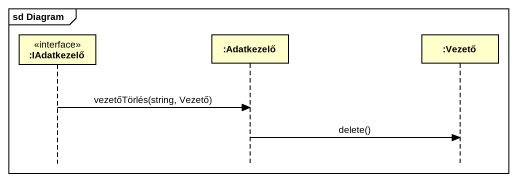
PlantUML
@startuml
mainframe sd Diagram
hide footbox
participant ":IAdatkezelő" as IAdatkezelő <<interface>>
participant ":Adatkezelő" as Adatkezelő
participant ":Vezető" as Vezető

IAdatkezelő -> Adatkezelő : vezetőTörlés(string, Vezető)
Adatkezelő -> Vezető : delete()
@enduml
